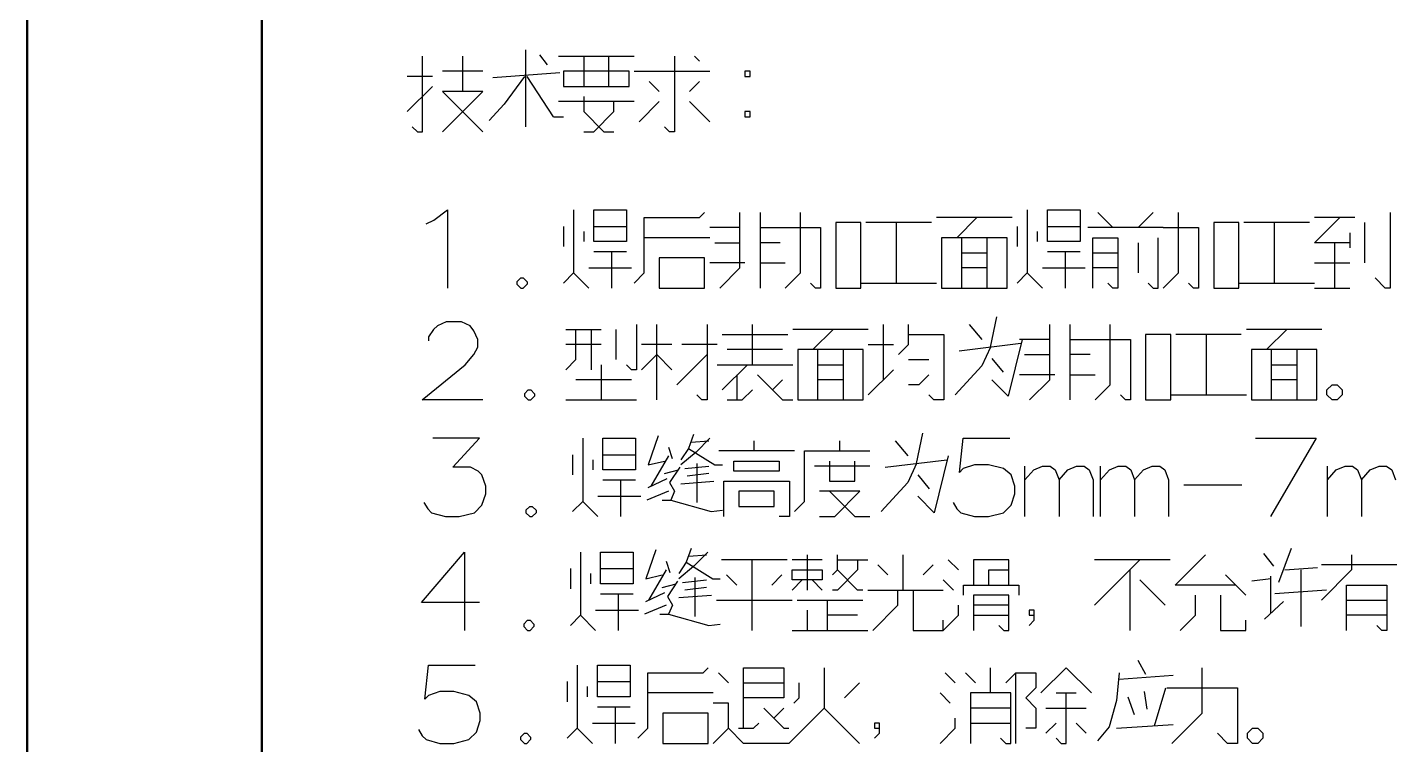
# Model space of a CAD drawing. Extents: x 0 to 1189, y 0 to 841.
# Drawn here: x -0.1 to 174.8, y 83.4 to 175.2 of the extents above; entities that cross this region are included whole.
import ezdxf

# ---------------------------------------------------------------- set-up
doc = ezdxf.new("R2010")
doc.units = 0

msp = doc.modelspace()

# ---------------------------------------------------------------- linework, layer by layer
at = {"color": 7, "lineweight": 50}
for p, q in [((-0.07, -0.1), (-0.07, 840.9)), ((29.93, 9.9), (29.93, 830.9))]:
    msp.add_line(p, q, dxfattribs=at)
at = {"color": 7, "lineweight": 25}
for points in [[(49.21, 162.48), (49.86, 161.84), (50.5, 161.84), (50.5, 171.51)], [(55.66, 167), (55.66, 171.51)], [(63.73, 162.48), (63.73, 167.32), (63.73, 172.32)], [(65.5, 171.68), (66.47, 170.39)], [(67.92, 171.51), (77.6, 171.51)], [(71.15, 171.51), (71.15, 167.64)], [(74.37, 167.64), (74.37, 171.51)], [(82.76, 171.51), (82.76, 161.84), (82.11, 161.84), (81.47, 162.48)], [(85.98, 170.87), (85.34, 171.51)], [(51.79, 168.93), (48.57, 168.93)], [(58.24, 169.58), (53.08, 169.58)], [(59.53, 168.77), (68.08, 169.42)], [(63.57, 168.93), (60.98, 165.39)], [(67.28, 163.77), (63.89, 168.93)], [(77.6, 169.58), (87.28, 169.58)], [(80.82, 167), (79.53, 168.29)], [(85.98, 168.29), (84.69, 167)], [(51.79, 167.64), (48.57, 164.42)], [(53.08, 161.84), (58.24, 167), (53.08, 167), (58.24, 161.84)], [(71.15, 166.35), (71.15, 164.42), (73.73, 161.84), (75.02, 161.84)], [(60.98, 165.39), (59.05, 163.29)], [(77.6, 165.71), (67.92, 165.71)], [(71.15, 161.84), (72.44, 161.84), (75.02, 164.42), (75.02, 165.71)], [(78.24, 163.13), (80.82, 165.71)], [(84.69, 165.71), (87.28, 163.13)], [(67.28, 163.77), (68.57, 163.77)], [(50.98, 150.06), (51.95, 150.55)], [(51.95, 150.55), (53.73, 151.84), (53.73, 141.84)], [(69.86, 151.84), (69.86, 143.77), (71.79, 141.84)], [(77.6, 142.48), (78.89, 143.77), (78.89, 150.87), (85.98, 150.87), (86.63, 151.51)], [(88.57, 141.84), (91.15, 144.42), (91.15, 151.51)], [(93.73, 151.51), (93.73, 141.84)], [(96.95, 141.84), (98.89, 143.77), (98.89, 151.51)], [(125.98, 150.87), (116.31, 150.87)], [(118.89, 148.29), (121.47, 150.87)], [(127.92, 151.84), (127.92, 143.77), (129.86, 141.84)], [(136.95, 151.51), (138.89, 149.58)], [(144.05, 151.51), (142.11, 149.58)], [(145.34, 141.84), (147.28, 143.77), (147.28, 151.51)], [(169.21, 147.64), (164.69, 147.64), (167.92, 150.87)], [(169.86, 150.87), (164.69, 150.87)], [(174.37, 151.51), (174.37, 141.84), (173.73, 141.84), (172.44, 143.13)], [(68.57, 149.74), (68.57, 147.16)], [(71.15, 149.1), (71.15, 147.8)], [(72.44, 149.74), (76.63, 149.74)], [(91.15, 149.58), (87.28, 149.58)], [(93.73, 149.58), (96.95, 149.58)], [(96.95, 149.58), (101.47, 149.58), (101.47, 141.84), (100.82, 141.84), (100.18, 142.48)], [(115.66, 150.22), (107.28, 150.22)], [(111.15, 150.22), (111.15, 142.48)], [(126.63, 149.74), (126.63, 147.16)], [(129.21, 149.1), (129.21, 147.8)], [(130.5, 149.74), (134.69, 149.74)], [(145.34, 149.58), (135.66, 149.58)], [(145.34, 149.58), (149.86, 149.58), (149.86, 141.84), (149.21, 141.84), (148.57, 142.48)], [(164.05, 150.22), (155.66, 150.22)], [(159.53, 150.22), (159.53, 142.48)], [(169.21, 148.93), (169.21, 147)], [(171.15, 145.06), (171.15, 150.22)], [(87.28, 148.29), (78.89, 148.29)], [(87.92, 147.64), (91.15, 147.64)], [(96.31, 147.64), (93.73, 147.64)], [(119.53, 141.84), (119.53, 148.29)], [(122.76, 148.29), (122.76, 141.84)], [(136.31, 141.84), (136.31, 148.29), (139.53, 148.29), (139.53, 141.84), (138.89, 141.84), (138.24, 142.48)], [(142.11, 147.64), (142.11, 143.77)], [(143.4, 142.48), (144.05, 141.84), (144.69, 141.84), (144.69, 148.29)], [(167.28, 141.84), (167.28, 147.64)], [(72.44, 146.51), (76.63, 146.51)], [(74.69, 146.51), (74.69, 141.84)], [(119.53, 146.35), (122.76, 146.35)], [(130.5, 146.51), (134.69, 146.51)], [(132.76, 146.51), (132.76, 141.84)], [(136.31, 146.35), (139.53, 146.35)], [(69.86, 143.77), (68.57, 142.48)], [(71.79, 144.42), (77.28, 144.42)], [(91.79, 145.06), (87.28, 145.06)], [(93.73, 145.06), (96.95, 145.06)], [(122.76, 144.42), (119.53, 144.42)], [(127.92, 143.77), (126.63, 142.48)], [(129.86, 144.42), (135.34, 144.42)], [(139.53, 144.42), (136.31, 144.42)], [(164.69, 145.06), (169.21, 145.06)], [(63.08, 143.13), (62.6, 142.64)], [(62.6, 142.64), (62.6, 142.32)], [(62.6, 142.32), (63.08, 141.84)], [(63.08, 143.13), (63.4, 143.13)], [(63.08, 141.84), (63.4, 141.84)], [(63.89, 142.64), (63.4, 143.13)], [(63.4, 141.84), (63.89, 142.32)], [(63.89, 142.64), (63.89, 142.32)], [(106.63, 142.48), (116.31, 142.48)], [(155.02, 142.48), (164.69, 142.48)], [(164.69, 141.84), (169.21, 141.84)], [(58.23, 127.52), (50.49, 127.52), (55.97, 132.03), (57.1, 133.32), (57.58, 134.29), (57.58, 135.26), (57.1, 136.39), (56.61, 137.03), (55.49, 137.52), (53.55, 137.52), (52.42, 137.03), (51.94, 136.55), (51.29, 135.58), (51.29, 135.1)], [(68.87, 131.39), (70.16, 132.68), (70.16, 136.55)], [(68.87, 136.55), (73.39, 136.55)], [(72.1, 136.55), (72.1, 131.39)], [(75.32, 132.68), (75.32, 136.55)], [(77.9, 137.19), (77.9, 131.39), (77.26, 131.39), (76.61, 132.03)], [(80.49, 127.52), (80.49, 137.19)], [(86.94, 137.19), (86.94, 127.52), (86.29, 127.52), (85.65, 128.16)], [(92.74, 132.03), (92.74, 137.19)], [(107.58, 136.55), (97.9, 136.55)], [(100.49, 133.97), (103.07, 136.55)], [(109.52, 130.1), (109.52, 137.19)], [(111.45, 133.32), (112.74, 134.61), (112.74, 137.19)], [(120.49, 137.19), (122.1, 135.26)], [(123.23, 134.29), (124.03, 138.16)], [(128.23, 127.52), (130.81, 130.1), (130.81, 137.19)], [(133.39, 137.19), (133.39, 127.52)], [(136.61, 127.52), (138.55, 129.45), (138.55, 137.19)], [(165.65, 136.55), (155.97, 136.55)], [(158.55, 133.97), (161.13, 136.55)], [(88.87, 135.9), (97.26, 135.9)], [(112.74, 135.9), (117.26, 135.9), (117.26, 127.52), (115.97, 127.52), (115.32, 128.16)], [(119.2, 133.81), (127.1, 134.77)], [(127.26, 135.26), (125.49, 128), (123.39, 130.1)], [(130.81, 135.26), (126.94, 135.26)], [(133.39, 135.26), (136.61, 135.26)], [(136.61, 135.26), (141.13, 135.26), (141.13, 127.52), (140.49, 127.52), (139.84, 128.16)], [(155.32, 135.9), (146.94, 135.9)], [(150.81, 135.9), (150.81, 128.16)], [(73.39, 134.61), (68.87, 134.61)], [(82.42, 134.61), (78.55, 134.61)], [(78.55, 131.39), (80.49, 133.32), (82.42, 131.39)], [(83.07, 129.45), (86.94, 133.32)], [(88.23, 134.61), (83.71, 134.61)], [(96.61, 133.97), (89.52, 133.97)], [(101.13, 127.52), (101.13, 133.97)], [(104.36, 133.97), (104.36, 127.52)], [(107.58, 134.61), (110.81, 134.61)], [(123.23, 134.29), (122.1, 131.87)], [(127.58, 133.32), (130.81, 133.32)], [(135.97, 133.32), (133.39, 133.32)], [(159.2, 127.52), (159.2, 133.97)], [(162.42, 133.97), (162.42, 127.52)], [(73.39, 132.03), (73.39, 127.52)], [(88.23, 132.03), (97.9, 132.03)], [(92.1, 132.03), (88.87, 128.81)], [(101.13, 132.03), (104.36, 132.03)], [(107.58, 128.16), (110.81, 131.39)], [(112.74, 132.68), (115.32, 132.68)], [(118.71, 128.16), (122.1, 131.87)], [(123.39, 132.84), (124.84, 131.06)], [(159.2, 132.03), (162.42, 132.03)], [(77.26, 130.1), (70.16, 130.1)], [(90.81, 127.52), (90.81, 130.74)], [(93.39, 130.74), (96.61, 127.52), (97.9, 127.52)], [(96.61, 130.1), (95.32, 128.81)], [(104.36, 130.1), (101.13, 130.1)], [(115.32, 130.74), (114.03, 129.45), (112.74, 129.45)], [(131.45, 130.74), (126.94, 130.74)], [(133.39, 130.74), (136.61, 130.74)], [(162.42, 130.1), (159.2, 130.1)], [(64.03, 128.81), (63.55, 128.32)], [(63.55, 128.32), (63.55, 128)], [(63.55, 128), (64.03, 127.52)], [(64.03, 128.81), (64.36, 128.81)], [(64.84, 128.32), (64.36, 128.81)], [(64.36, 127.52), (64.84, 128)], [(64.84, 128.32), (64.84, 128)], [(89.52, 127.52), (91.45, 127.52), (92.74, 128.81)], [(146.29, 128.16), (155.97, 128.16)], [(64.03, 127.52), (64.36, 127.52)], [(68.87, 127.52), (77.9, 127.52)], [(50.69, 114.39), (51.18, 113.59), (51.66, 113.1), (53.44, 112.62), (55.21, 112.62), (57.15, 113.1), (58.11, 114.07), (58.6, 115.52), (58.6, 116.49), (58.11, 117.94), (57.63, 118.42), (56.66, 118.91), (54.4, 118.91), (57.79, 122.62), (51.82, 122.62)], [(71.02, 122.62), (71.02, 114.55), (72.95, 112.62)], [(80.69, 122.94), (79.4, 119.23), (81.5, 119.71)], [(85.21, 123.1), (84.57, 121.33), (83.6, 119.88)], [(87.31, 122.62), (85.53, 120.84), (83.6, 119.23)], [(113.76, 119.39), (114.57, 123.26)], [(118.44, 114.39), (118.92, 113.59), (119.4, 113.1), (121.18, 112.62), (122.95, 112.62), (124.89, 113.1), (125.86, 114.07), (126.34, 115.52), (126.34, 116.49), (125.86, 117.94), (124.89, 118.75), (122.95, 119.23), (121.18, 119.23), (119.73, 118.75), (119.24, 118.26), (119.73, 122.62), (125.69, 122.62)], [(157.15, 122.62), (164.89, 122.62), (159.08, 112.62)], [(81.99, 121.49), (82.47, 120.04)], [(84.57, 121.33), (87.95, 119.23), (88.92, 119.23)], [(84.89, 122.13), (87.15, 122.29)], [(98.11, 121), (88.44, 121)], [(92.95, 121), (92.95, 122.29)], [(98.11, 113.26), (99.4, 114.55), (99.4, 121), (107.79, 121)], [(103.92, 121), (103.92, 122.29)], [(111.02, 122.29), (112.63, 120.36)], [(69.73, 120.52), (69.73, 117.94)], [(72.31, 119.88), (72.31, 118.59)], [(73.6, 120.52), (77.79, 120.52)], [(81.99, 120.36), (79.73, 116.49)], [(84.08, 118.75), (87.15, 119.07)], [(85.69, 114.39), (85.69, 119.39)], [(107.79, 119.07), (100.69, 119.07)], [(102.63, 119.71), (102.63, 117.13), (105.86, 117.13), (105.86, 119.71)], [(109.73, 118.91), (117.63, 119.88)], [(113.76, 119.39), (112.63, 116.97)], [(117.79, 120.36), (116.02, 113.1), (113.92, 115.2)], [(127.63, 112.62), (127.63, 119.07)], [(127.63, 117.29), (128.76, 118.59), (129.89, 119.07), (130.86, 119.07), (131.5, 118.59), (131.99, 117.29), (133.11, 118.59), (134.24, 119.07), (135.21, 119.07), (135.86, 118.59), (136.34, 117.29)], [(137.31, 112.62), (137.31, 119.07)], [(137.31, 117.29), (138.44, 118.59), (139.57, 119.07), (140.53, 119.07), (141.18, 118.59), (141.66, 117.29), (142.79, 118.59), (143.92, 119.07), (144.89, 119.07), (145.53, 118.59), (146.02, 117.29)], [(166.34, 112.62), (166.34, 119.07)], [(166.34, 117.29), (167.47, 118.59), (168.6, 119.07), (169.57, 119.07), (170.21, 118.59), (170.69, 117.29), (171.82, 118.59), (172.95, 119.07), (173.92, 119.07), (174.57, 118.59), (175.05, 117.29)], [(73.6, 117.29), (77.79, 117.29)], [(75.86, 117.29), (75.86, 112.62)], [(79.4, 116.33), (81.82, 117.46)], [(81.5, 118.1), (83.28, 118.59)], [(83.44, 118.91), (82.15, 116.97), (82.79, 115.84), (82.31, 114.71)], [(87.15, 118.1), (84.4, 117.78)], [(113.92, 117.94), (115.37, 116.17)], [(131.99, 117.29), (131.99, 112.62)], [(136.34, 117.29), (136.34, 112.62)], [(141.66, 117.29), (141.66, 112.62)], [(146.02, 117.29), (146.02, 112.62)], [(170.69, 117.29), (170.69, 112.62)], [(81.99, 115.84), (79.24, 114.71)], [(83.6, 116.81), (87.79, 117.13)], [(89.08, 112.62), (89.08, 117.13), (97.47, 117.13), (97.47, 112.62), (96.18, 112.62)], [(101.34, 112.62), (103.28, 112.62), (106.5, 115.84), (101.34, 115.84)], [(102.63, 115.84), (105.86, 112.62), (107.79, 112.62)], [(109.24, 113.26), (112.63, 116.97)], [(147.95, 116.65), (155.37, 116.65)], [(64.24, 113.91), (63.76, 113.42)], [(64.24, 113.91), (64.57, 113.91)], [(65.05, 113.42), (64.57, 113.91)], [(71.02, 114.55), (69.73, 113.26)], [(72.95, 115.2), (78.44, 115.2)], [(81.18, 114.71), (82.31, 114.71), (87.47, 113.26)], [(63.76, 113.42), (63.76, 113.1)], [(63.76, 113.1), (64.24, 112.62)], [(64.24, 112.62), (64.57, 112.62)], [(64.57, 112.62), (65.05, 113.1)], [(65.05, 113.42), (65.05, 113.1)], [(87.47, 113.26), (88.92, 113.42)], [(84.92, 108.52), (84.28, 106.75), (83.31, 105.3)], [(161.69, 108.52), (160.08, 104.17)], [(57.82, 101.59), (50.4, 101.59), (55.89, 108.04), (55.89, 103.2), (55.89, 98.04)], [(70.73, 108.04), (70.73, 99.97), (72.66, 98.04)], [(80.4, 108.36), (79.11, 104.65), (81.21, 105.13)], [(81.69, 106.91), (82.18, 105.46)], [(87.02, 108.04), (85.24, 106.26), (83.31, 104.65)], [(84.28, 106.75), (87.66, 104.65), (88.63, 104.65)], [(84.6, 107.55), (86.86, 107.72)], [(97.18, 107.07), (88.79, 107.07)], [(92.66, 107.07), (92.66, 98.04)], [(101.69, 107.07), (97.82, 107.07)], [(99.76, 107.72), (99.76, 103.2)], [(106.21, 107.07), (106.21, 105.78), (103.63, 103.2), (102.99, 103.2)], [(106.86, 103.2), (106.21, 103.2), (103.63, 105.78), (103.63, 107.72)], [(103.63, 107.07), (107.5, 107.07)], [(112.02, 103.2), (112.02, 107.72)], [(119.11, 105.78), (117.82, 107.07)], [(125.57, 103.84), (125.57, 107.07), (121.05, 107.07), (121.05, 103.84)], [(136.53, 101.26), (142.34, 107.07)], [(146.21, 107.07), (136.53, 107.07)], [(154.6, 103.84), (146.86, 103.84), (150.73, 107.72)], [(158.15, 107.88), (159.44, 106.26)], [(169.44, 107.72), (169.44, 105.78), (165.57, 101.91)], [(69.44, 105.94), (69.44, 103.36)], [(72.02, 105.3), (72.02, 104.01)], [(73.31, 105.94), (77.5, 105.94)], [(81.69, 105.78), (79.44, 101.91)], [(89.44, 105.13), (90.73, 103.84)], [(95.24, 103.84), (96.53, 105.13)], [(102.99, 105.13), (103.63, 105.78)], [(110.08, 105.13), (108.79, 106.43)], [(114.6, 105.13), (115.89, 106.43)], [(122.99, 103.84), (122.99, 105.78), (125.57, 105.78)], [(141.05, 105.78), (141.05, 98.04)], [(155.89, 102.55), (153.31, 105.13)], [(159.11, 100.3), (159.11, 104.97)], [(160.89, 105.78), (165.08, 106.1)], [(162.99, 98.52), (162.99, 102.07), (162.99, 105.78)], [(175.24, 106.43), (165.57, 106.43)], [(81.21, 103.52), (82.99, 104.01)], [(83.15, 104.33), (81.86, 102.39), (82.5, 101.26), (82.02, 100.13)], [(83.79, 104.17), (86.86, 104.49)], [(86.86, 103.52), (84.11, 103.2)], [(85.4, 99.81), (85.4, 104.81)], [(99.11, 104.49), (97.82, 103.2)], [(101.69, 103.2), (100.4, 104.49)], [(107.5, 103.2), (117.18, 103.2)], [(108.15, 98.04), (111.37, 101.26), (111.37, 103.2)], [(113.31, 103.2), (113.31, 98.04), (117.18, 98.04), (117.18, 99.33)], [(118.47, 103.2), (117.18, 104.49)], [(119.76, 102.55), (119.76, 103.84), (126.86, 103.84), (126.86, 102.55)], [(145.57, 101.26), (142.34, 104.49)], [(159.11, 104.65), (156.69, 104.33)], [(166.21, 103.2), (159.6, 102.72)], [(168.79, 98.04), (168.79, 103.84), (173.95, 103.84), (173.95, 98.04), (173.31, 98.04), (172.66, 98.68)], [(73.31, 102.72), (77.5, 102.72)], [(75.57, 102.72), (75.57, 98.04)], [(79.11, 101.75), (81.53, 102.88)], [(83.31, 102.23), (87.5, 102.55)], [(88.15, 101.91), (97.82, 101.91)], [(98.47, 101.91), (106.86, 101.91)], [(102.34, 98.04), (102.34, 101.91)], [(124.28, 98.68), (124.92, 98.04), (125.57, 98.04), (125.57, 102.55), (121.05, 102.55), (121.05, 98.04)], [(147.5, 98.04), (149.44, 99.97), (149.44, 102.55)], [(152.66, 102.55), (152.66, 98.04), (155.89, 98.04), (155.89, 99.33)], [(160.73, 101.75), (158.31, 99.49)], [(168.79, 101.91), (173.95, 101.91)], [(70.73, 99.97), (69.44, 98.68)], [(72.66, 100.62), (78.15, 100.62)], [(81.69, 101.26), (78.95, 100.13)], [(80.89, 100.13), (82.02, 100.13), (87.18, 98.68)], [(99.76, 100.62), (99.76, 98.04)], [(106.21, 99.97), (102.34, 99.97)], [(117.18, 98.04), (119.11, 99.97), (119.11, 101.26)], [(125.57, 101.26), (121.05, 101.26)], [(121.05, 99.97), (125.57, 99.97)], [(128.15, 98.68), (128.79, 99.33), (128.79, 100.62), (128.15, 100.62), (128.15, 99.97), (128.79, 99.97)], [(173.95, 99.97), (168.79, 99.97)], [(63.95, 99.33), (63.47, 98.84)], [(63.47, 98.84), (63.47, 98.52)], [(63.47, 98.52), (63.95, 98.04)], [(63.95, 99.33), (64.28, 99.33)], [(63.95, 98.04), (64.28, 98.04)], [(64.76, 98.84), (64.28, 99.33)], [(64.28, 98.04), (64.76, 98.52)], [(64.76, 98.84), (64.76, 98.52)], [(87.18, 98.68), (88.63, 98.84)], [(97.82, 98.04), (107.5, 98.04)], [(50, 85.36), (50.48, 84.55), (50.97, 84.07), (52.74, 83.58), (54.51, 83.58), (56.45, 84.07), (57.42, 85.03), (57.9, 86.49), (57.9, 87.45), (57.42, 88.91), (56.45, 89.71), (54.51, 90.2), (52.74, 90.2), (51.29, 89.71), (50.8, 89.23), (51.29, 93.58), (57.26, 93.58)], [(70.32, 93.58), (70.32, 85.52), (72.26, 83.58)], [(78.06, 84.23), (79.35, 85.52), (79.35, 92.61), (86.45, 92.61), (87.09, 93.26)], [(91.61, 85.52), (91.61, 93.26), (96.77, 93.26), (96.77, 89.39), (91.61, 89.39)], [(101.93, 93.26), (101.93, 88.1), (106.45, 83.58)], [(123.22, 90.03), (123.22, 93.26)], [(136.13, 90.03), (132.9, 93.26), (129.68, 90.03)], [(142.09, 94.23), (143.06, 92.45)], [(146.45, 83.58), (150.32, 87.45), (150.32, 93.26)], [(69.03, 91.49), (69.03, 88.91)], [(72.9, 91.49), (77.09, 91.49)], [(89.68, 91.32), (88.39, 92.61)], [(91.61, 91.32), (96.77, 91.32)], [(98.06, 88.74), (98.71, 89.39), (98.71, 91.32)], [(104.51, 89.39), (106.45, 91.32)], [(118.71, 91.32), (117.42, 92.61)], [(120, 92.61), (121.29, 91.32)], [(125.16, 91.32), (126.45, 92.61)], [(126.45, 83.58), (126.45, 92.61), (129.03, 92.61), (129.03, 90.68), (127.74, 89.39), (129.03, 88.1), (129.03, 85.52), (127.74, 85.52)], [(139.68, 92.61), (139.35, 89.07)], [(139.68, 91.81), (146.61, 92.29)], [(71.61, 90.84), (71.61, 89.55)], [(87.74, 90.03), (79.35, 90.03)], [(118.06, 88.74), (116.77, 90.03)], [(124.51, 84.23), (125.16, 83.58), (125.8, 83.58), (125.8, 90.03), (120.64, 90.03), (120.64, 83.58)], [(131.61, 84.23), (132.26, 83.58), (132.9, 83.58), (132.9, 90.03)], [(131.61, 90.03), (134.19, 90.03)], [(140.8, 89.55), (141.61, 87.29)], [(142.9, 90.2), (143.22, 87.94)], [(144.19, 85.84), (145.64, 90.68)], [(145.8, 90.68), (154.84, 90.68), (154.84, 83.58), (153.55, 83.58), (152.26, 84.87)], [(72.9, 88.26), (77.09, 88.26)], [(75.16, 88.26), (75.16, 83.58)], [(97.42, 83.58), (91.61, 83.58), (89.68, 85.52), (89.68, 88.74), (87.74, 88.74)], [(94.19, 88.1), (96.77, 85.52), (97.42, 85.52)], [(96.77, 88.1), (95.48, 86.81)], [(97.42, 83.58), (101.93, 88.1)], [(125.8, 88.1), (120.64, 88.1)], [(130.32, 88.1), (135.48, 88.1)], [(139.35, 89.07), (138.39, 85.68)], [(72.26, 86.16), (77.74, 86.16)], [(90.97, 85.52), (92.9, 85.52), (93.55, 86.16)], [(108.39, 84.23), (109.03, 84.87), (109.03, 86.16), (108.39, 86.16), (108.39, 85.52), (109.03, 85.52)], [(116.77, 83.58), (118.71, 85.52), (118.71, 86.81)], [(120.64, 86.16), (125.8, 86.16)], [(130.32, 84.87), (131.61, 86.16)], [(134.19, 86.16), (135.48, 84.87)], [(139.35, 85.52), (146.61, 86)], [(63.55, 84.87), (63.06, 84.39)], [(63.06, 84.39), (63.06, 84.07)], [(63.06, 84.07), (63.55, 83.58)], [(63.55, 84.87), (63.87, 84.87)], [(64.35, 84.39), (63.87, 84.87)], [(63.87, 83.58), (64.35, 84.07)], [(64.35, 84.39), (64.35, 84.07)], [(70.32, 85.52), (69.03, 84.23)], [(87.74, 83.58), (89.68, 85.52)], [(138.39, 85.68), (136.93, 83.91)], [(63.55, 83.58), (63.87, 83.58)]]:
    msp.add_lwpolyline(points, dxfattribs=at)
for points in [[(76.95, 169.58), (68.57, 169.58), (68.57, 167.64), (76.95, 167.64)], [(91.79, 168.93), (92.44, 168.93), (92.44, 169.58), (91.79, 169.58)], [(91.79, 163.77), (92.44, 163.77), (92.44, 164.42), (91.79, 164.42)], [(72.44, 151.84), (76.63, 151.84), (76.63, 147.8), (72.44, 147.8)], [(130.5, 151.84), (134.69, 151.84), (134.69, 147.8), (130.5, 147.8)], [(103.4, 141.84), (106.63, 141.84), (106.63, 150.22), (103.4, 150.22)], [(151.79, 141.84), (155.02, 141.84), (155.02, 150.22), (151.79, 150.22)], [(116.95, 148.29), (116.95, 141.84), (125.34, 141.84), (125.34, 148.29)], [(80.82, 145.71), (80.82, 141.84), (86.63, 141.84), (86.63, 145.71)], [(143.07, 127.52), (146.29, 127.52), (146.29, 135.9), (143.07, 135.9)], [(98.55, 133.97), (98.55, 127.52), (106.94, 127.52), (106.94, 133.97)], [(156.61, 133.97), (156.61, 127.52), (165, 127.52), (165, 133.97)], [(166.29, 128.16), (166.29, 128.81), (166.94, 129.45), (167.58, 129.45), (168.23, 128.81), (168.23, 128.16), (167.58, 127.52), (166.94, 127.52)], [(73.6, 122.62), (77.79, 122.62), (77.79, 118.59), (73.6, 118.59)], [(90.37, 119.71), (96.18, 119.71), (96.18, 118.42), (90.37, 118.42)], [(91.02, 115.84), (91.02, 113.91), (95.53, 113.91), (95.53, 115.84)], [(73.31, 108.04), (77.5, 108.04), (77.5, 104.01), (73.31, 104.01)], [(101.69, 104.49), (97.82, 104.49), (97.82, 105.78), (101.69, 105.78)], [(72.9, 93.58), (77.09, 93.58), (77.09, 89.55), (72.9, 89.55)], [(81.29, 87.45), (81.29, 83.58), (87.09, 83.58), (87.09, 87.45)], [(156.13, 84.23), (156.13, 84.87), (156.77, 85.52), (157.42, 85.52), (158.06, 84.87), (158.06, 84.23), (157.42, 83.58), (156.77, 83.58)]]:
    msp.add_lwpolyline(points, close=True, dxfattribs=at)

doc.saveas('drawing.dxf')
